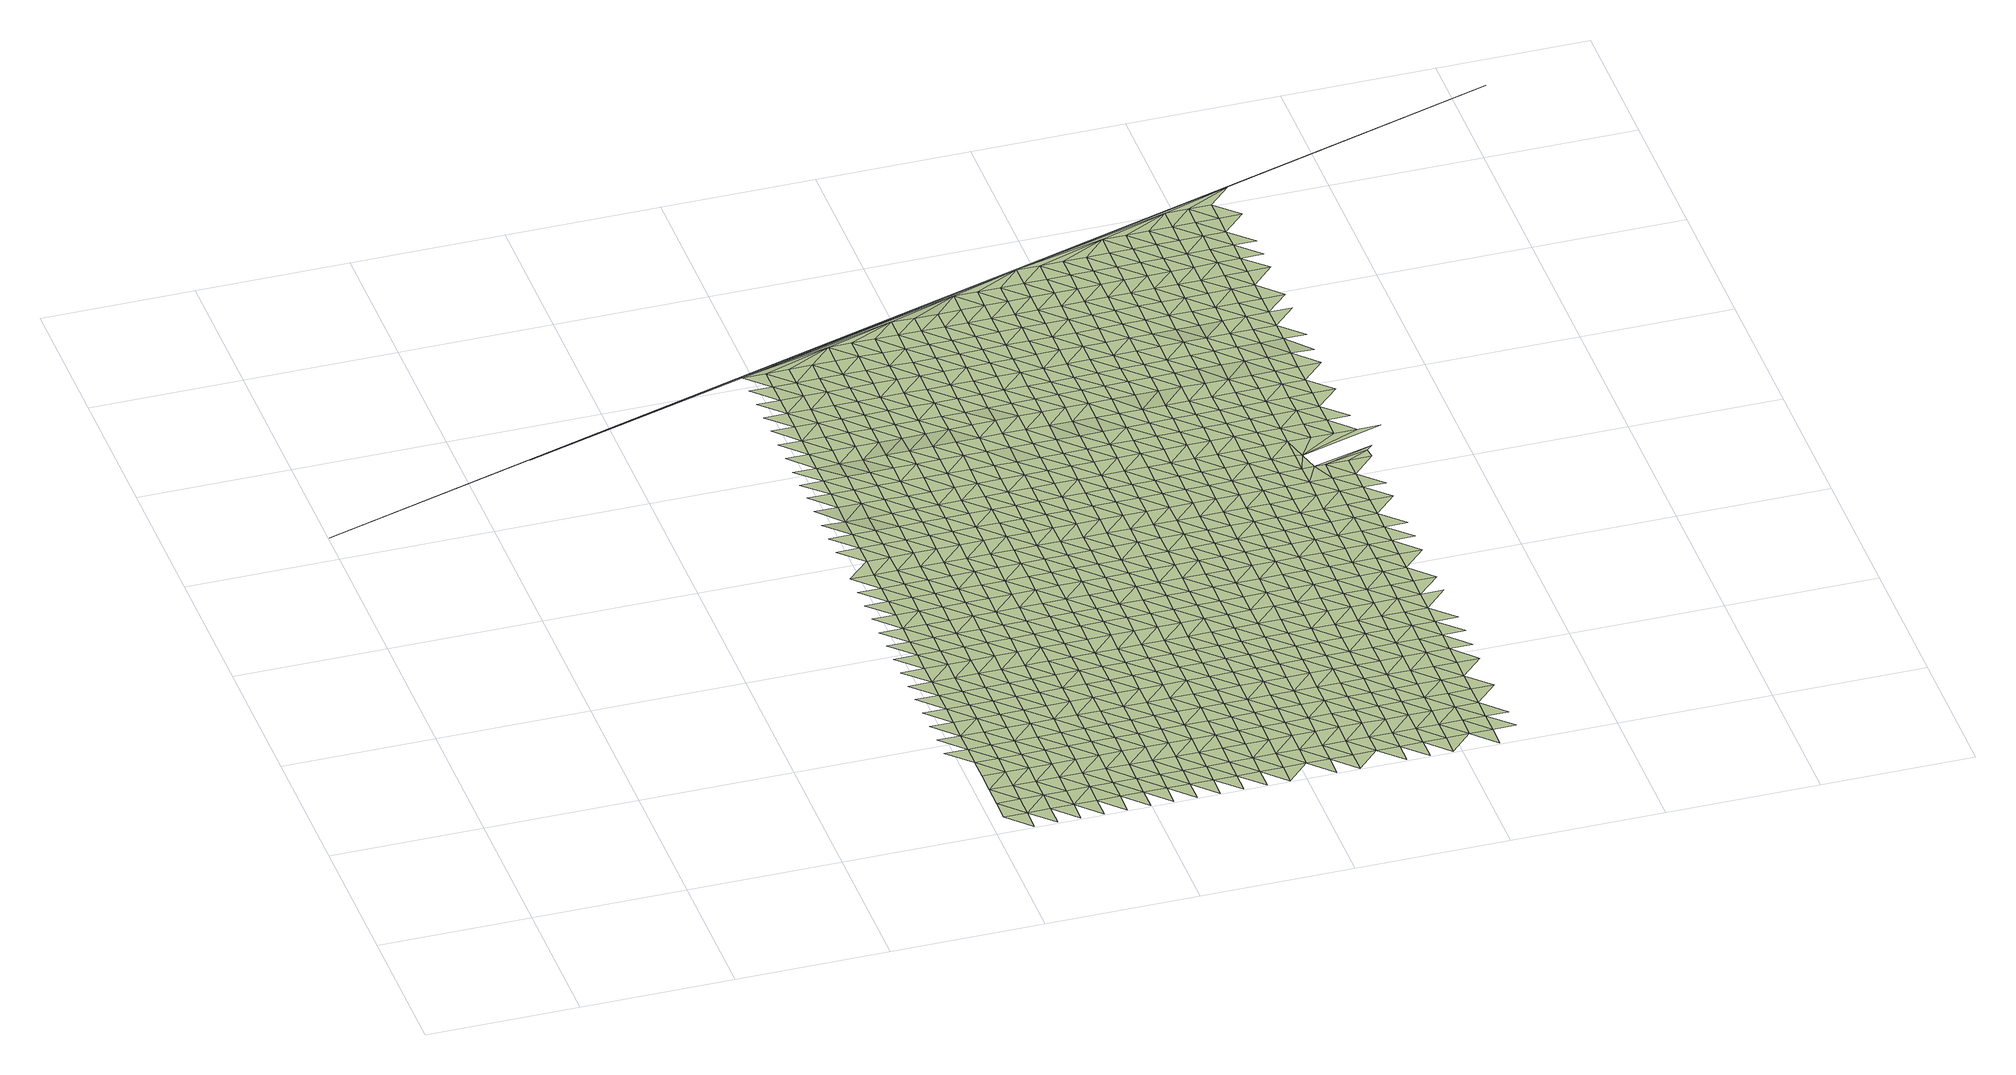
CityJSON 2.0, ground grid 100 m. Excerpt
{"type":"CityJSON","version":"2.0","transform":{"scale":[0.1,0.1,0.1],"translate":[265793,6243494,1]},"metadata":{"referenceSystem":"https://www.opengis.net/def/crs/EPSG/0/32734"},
"CityObjects":{
"terrain1":{"type":"TINRelief","geometry":[{"type":"CompositeSurface","lod":"1","boundaries":[[[0,1,2]],[[3,2,1]],[[4,5,0]],[[2,4,0]],[[6,7,8]],[[9,5,10]],[[4,11,5]],[[9,10,8]],[[12,13,6]],[[5,11,10]],[[4,2,14]],[[2,15,16]],[[6,8,17]],[[18,19,12]],[[11,4,14]],[[8,10,17]],[[2,16,14]],[[12,6,20]],[[21,22,18]],[[17,20,6]],[[11,23,10]],[[14,24,11]],[[25,26,21]],[[18,12,27]],[[10,23,17]],[[12,20,28]],[[11,24,23]],[[16,29,14]],[[18,27,21]],[[30,31,25]],[[12,28,27]],[[32,29,16]],[[20,17,33]],[[24,14,34]],[[33,17,23]],[[25,21,35]],[[36,37,30]],[[29,34,14]],[[28,20,38]],[[21,27,35]],[[38,20,33]],[[30,25,39]],[[23,24,40]],[[41,36,42]],[[34,43,24]],[[28,44,27]],[[35,39,25]],[[23,40,33]],[[44,28,38]],[[24,43,40]],[[45,46,42]],[[36,30,47]],[[27,48,35]],[[34,29,49]],[[30,39,50]],[[51,52,29]],[[38,33,53]],[[48,27,44]],[[36,47,42]],[[43,34,49]],[[54,55,45]],[[30,50,47]],[[33,40,53]],[[29,52,49]],[[39,35,56]],[[56,35,48]],[[45,42,57]],[[58,44,38]],[[59,60,54]],[[53,61,38]],[[39,62,50]],[[43,63,40]],[[42,47,57]],[[49,64,43]],[[44,58,48]],[[39,56,62]],[[58,38,61]],[[54,45,65]],[[40,63,53]],[[66,59,67]],[[43,64,63]],[[49,52,68]],[[57,65,45]],[[50,69,47]],[[56,48,70]],[[62,71,50]],[[72,68,52]],[[61,53,73]],[[74,75,67]],[[58,70,48]],[[59,54,76]],[[47,69,57]],[[77,64,49]],[[54,65,78]],[[50,71,69]],[[73,53,63]],[[62,56,79]],[[68,77,49]],[[59,76,67]],[[61,80,58]],[[81,74,82]],[[54,78,76]],[[70,79,56]],[[65,57,83]],[[80,61,73]],[[84,71,62]],[[63,64,85]],[[86,81,82]],[[83,57,69]],[[77,87,64]],[[74,67,88]],[[89,70,58]],[[79,84,62]],[[78,65,90]],[[63,85,73]],[[67,76,88]],[[89,58,80]],[[64,87,85]],[[77,68,91]],[[90,65,83]],[[74,92,82]],[[69,71,93]],[[70,94,79]],[[95,96,86]],[[84,97,71]],[[68,98,91]],[[78,99,76]],[[80,73,100]],[[92,74,88]],[[94,70,89]],[[69,93,83]],[[87,77,101]],[[99,78,90]],[[71,97,93]],[[73,85,100]],[[84,79,102]],[[103,104,95]],[[91,101,77]],[[105,86,82]],[[76,106,88]],[[89,80,107]],[[92,108,82]],[[79,94,102]],[[90,83,109]],[[106,76,99]],[[100,107,80]],[[86,105,95]],[[97,84,110]],[[87,111,85]],[[112,113,103]],[[105,82,108]],[[83,93,109]],[[87,101,114]],[[115,92,88]],[[102,110,84]],[[94,89,116]],[[85,111,100]],[[115,88,106]],[[89,107,117]],[[87,114,111]],[[103,95,118]],[[99,90,119]],[[101,91,120]],[[121,122,112]],[[109,123,90]],[[108,92,124]],[[93,97,125]],[[94,116,102]],[[95,105,118]],[[97,110,126]],[[89,117,116]],[[120,91,127]],[[106,99,119]],[[107,100,128]],[[92,115,124]],[[119,90,123]],[[112,103,129]],[[93,125,109]],[[114,101,130]],[[131,132,121]],[[97,126,125]],[[128,100,111]],[[110,102,133]],[[118,129,103]],[[130,101,120]],[[105,108,134]],[[106,135,115]],[[117,107,136]],[[124,137,108]],[[133,102,116]],[[123,109,138]],[[139,140,131]],[[119,135,106]],[[136,107,128]],[[121,112,141]],[[105,134,118]],[[126,110,142]],[[111,114,143]],[[112,129,144]],[[134,108,137]],[[138,109,125]],[[114,130,145]],[[124,115,146]],[[142,110,133]],[[121,141,131]],[[123,147,119]],[[116,117,148]],[[111,143,128]],[[149,150,139]],[[112,144,141]],[[135,146,115]],[[117,136,151]],[[114,145,143]],[[129,118,152]],[[130,120,153]],[[147,123,138]],[[154,137,124]],[[125,126,155]],[[133,116,148]],[[152,118,134]],[[126,142,156]],[[117,151,148]],[[120,157,153]],[[139,131,158]],[[119,159,135]],[[136,128,160]],[[161,162,149]],[[146,154,124]],[[144,129,163]],[[125,155,138]],[[130,164,145]],[[131,141,158]],[[119,147,159]],[[126,156,155]],[[128,143,160]],[[163,129,152]],[[164,130,153]],[[165,149,139]],[[166,134,137]],[[167,146,135]],[[142,133,168]],[[136,169,151]],[[170,171,161]],[[154,172,137]],[[148,173,133]],[[144,174,141]],[[147,138,175]],[[158,165,139]],[[167,135,159]],[[169,136,160]],[[134,166,152]],[[168,156,142]],[[143,145,176]],[[174,144,163]],[[166,137,172]],[[138,155,175]],[[133,173,168]],[[164,177,145]],[[149,178,161]],[[148,151,179]],[[180,170,181]],[[141,182,158]],[[154,146,183]],[[147,184,159]],[[143,176,160]],[[165,178,149]],[[146,167,185]],[[169,179,151]],[[145,177,176]],[[163,152,186]],[[187,155,156]],[[188,164,153]],[[182,141,174]],[[184,147,175]],[[189,170,161]],[[172,154,183]],[[190,173,148]],[[191,192,181]],[[152,166,186]],[[146,185,183]],[[156,168,187]],[[153,193,188]],[[194,165,158]],[[195,169,160]],[[161,178,189]],[[179,190,148]],[[174,163,196]],[[167,159,197]],[[155,198,175]],[[177,164,199]],[[194,158,182]],[[184,200,159]],[[195,160,176]],[[168,173,201]],[[202,203,191]],[[186,196,163]],[[198,155,187]],[[164,188,199]],[[181,170,204]],[[178,165,205]],[[166,172,206]],[[185,167,197]],[[179,169,207]],[[170,189,208]],[[183,209,172]],[[197,159,200]],[[190,201,173]],[[210,182,174]],[[211,184,175]],[[165,194,205]],[[169,195,207]],[[191,181,204]],[[166,206,186]],[[168,212,187]],[[176,177,213]],[[214,202,215]],[[170,208,204]],[[174,196,210]],[[206,172,209]],[[211,175,198]],[[199,216,177]],[[185,217,183]],[[201,212,168]],[[189,178,218]],[[219,194,182]],[[200,184,220]],[[221,190,179]],[[176,213,195]],[[205,222,178]],[[197,217,185]],[[207,223,179]],[[177,216,213]],[[196,186,224]],[[225,198,187]],[[199,188,226]],[[227,228,215]],[[210,219,182]],[[184,211,220]],[[202,191,229]],[[208,189,218]],[[209,183,230]],[[190,221,201]],[[204,231,191]],[[222,218,178]],[[224,186,206]],[[212,225,187]],[[179,223,221]],[[226,188,232]],[[205,194,233]],[[207,195,234]],[[217,230,183]],[[215,202,229]],[[196,235,210]],[[197,200,236]],[[237,211,198]],[[238,216,199]],[[191,231,229]],[[219,233,194]],[[220,239,200]],[[234,195,213]],[[208,240,204]],[[212,201,241]],[[235,196,224]],[[225,237,198]],[[226,238,199]],[[242,222,205]],[[243,206,209]],[[217,197,236]],[[244,223,207]],[[218,240,208]],[[230,245,209]],[[236,200,239]],[[201,221,241]],[[246,247,228]],[[227,215,248]],[[219,210,249]],[[220,211,250]],[[233,242,205]],[[234,244,207]],[[231,204,251]],[[206,243,224]],[[225,212,252]],[[216,253,213]],[[229,248,215]],[[235,249,210]],[[243,209,245]],[[237,250,211]],[[238,254,216]],[[240,251,204]],[[241,252,212]],[[255,218,222]],[[256,233,219]],[[230,217,257]],[[258,239,220]],[[221,223,259]],[[253,234,213]],[[242,260,222]],[[236,261,217]],[[244,262,223]],[[216,254,253]],[[235,224,263]],[[238,226,264]],[[248,265,227]],[[256,219,249]],[[250,258,220]],[[229,231,266]],[[218,255,240]],[[245,230,257]],[[237,225,267]],[[221,259,241]],[[251,268,231]],[[255,222,260]],[[263,224,243]],[[217,261,257]],[[225,252,269]],[[223,262,259]],[[226,270,264]],[[236,239,271]],[[228,227,272]],[[248,229,266]],[[242,233,273]],[[274,249,235]],[[237,267,250]],[[244,234,275]],[[254,238,276]],[[231,268,266]],[[233,256,277]],[[258,271,239]],[[225,269,267]],[[234,253,278]],[[251,240,279]],[[252,241,280]],[[263,274,235]],[[264,276,238]],[[260,242,273]],[[243,245,281]],[[282,261,236]],[[262,244,275]],[[240,255,279]],[[233,277,273]],[[257,283,245]],[[280,241,259]],[[234,278,275]],[[258,250,284]],[[254,285,253]],[[271,282,236]],[[265,248,286]],[[268,251,287]],[[256,249,288]],[[281,263,243]],[[269,252,289]],[[266,290,248]],[[274,291,249]],[[281,245,283]],[[250,267,284]],[[285,254,276]],[[257,261,292]],[[279,287,251]],[[289,252,280]],[[265,272,227]],[[255,260,293]],[[277,256,288]],[[271,258,294]],[[295,259,262]],[[278,253,296]],[[248,290,286]],[[273,297,260]],[[288,249,291]],[[282,292,261]],[[275,298,262]],[[266,268,299]],[[300,276,264]],[[284,294,258]],[[296,253,285]],[[255,293,279]],[[274,263,301]],[[302,283,257]],[[269,303,267]],[[259,295,280]],[[268,287,299]],[[293,260,297]],[[263,281,304]],[[269,289,305]],[[262,298,295]],[[306,300,264]],[[277,307,273]],[[278,308,275]],[[292,302,257]],[[309,290,266]],[[291,274,301]],[[282,271,310]],[[267,303,284]],[[288,307,277]],[[263,304,301]],[[271,294,311]],[[269,305,303]],[[308,278,296]],[[287,279,312]],[[283,313,281]],[[289,280,314]],[[315,285,276]],[[299,309,266]],[[300,316,276]],[[297,273,317]],[[282,310,292]],[[298,275,318]],[[312,279,293]],[[302,313,283]],[[271,311,310]],[[280,295,314]],[[265,286,272]],[[286,290,319]],[[294,284,320]],[[285,315,296]],[[307,317,273]],[[318,275,308]],[[315,276,316]],[[287,321,299]],[[288,291,322]],[[323,304,281]],[[289,324,305]],[[309,319,290]],[[301,325,291]],[[320,284,303]],[[302,292,326]],[[298,327,295]],[[300,306,328]],[[321,287,312]],[[313,323,281]],[[324,289,314]],[[329,293,297]],[[307,288,322]],[[311,294,330]],[[308,296,331]],[[317,332,297]],[[322,291,325]],[[292,310,326]],[[327,298,318]],[[309,299,333]],[[301,304,334]],[[316,300,328]],[[319,335,286]],[[330,294,320]],[[296,315,331]],[[293,329,312]],[[313,302,336]],[[303,305,337]],[[295,338,314]],[[321,333,299]],[[329,297,332]],[[323,334,304]],[[324,339,305]],[[311,340,310]],[[341,318,308]],[[272,286,335]],[[326,336,302]],[[338,295,327]],[[342,319,309]],[[317,307,343]],[[344,325,301]],[[303,337,320]],[[322,345,307]],[[340,311,330]],[[305,339,337]],[[331,341,308]],[[321,312,346]],[[347,324,314]],[[315,316,348]],[[272,349,228]],[[342,309,333]],[[334,344,301]],[[328,350,316]],[[332,317,343]],[[323,313,351]],[[310,352,326]],[[318,353,327]],[[346,312,329]],[[307,345,343]],[[313,336,354]],[[314,338,347]],[[322,325,355]],[[330,320,356]],[[315,348,331]],[[352,310,340]],[[341,353,318]],[[348,316,350]],[[335,319,357]],[[358,333,321]],[[323,351,334]],[[339,324,359]],[[319,342,360]],[[344,355,325]],[[313,354,351]],[[320,337,356]],[[336,326,361]],[[362,338,327]],[[346,358,321]],[[324,347,359]],[[272,335,357]],[[329,332,363]],[[364,345,322]],[[365,341,331]],[[319,360,357]],[[343,366,332]],[[361,326,352]],[[327,353,362]],[[344,334,367]],[[368,340,330]],[[369,350,328]],[[355,364,322]],[[356,370,330]],[[365,331,348]],[[342,333,371]],[[363,346,329]],[[336,372,354]],[[337,339,373]],[[347,338,374]],[[358,375,333]],[[363,332,366]],[[334,351,367]],[[359,376,339]],[[328,377,369]],[[343,345,378]],[[340,368,352]],[[353,341,379]],[[336,361,372]],[[368,330,370]],[[362,374,338]],[[360,342,371]],[[355,344,380]],[[337,373,356]],[[357,381,272]],[[371,333,375]],[[364,378,345]],[[339,376,373]],[[341,365,379]],[[359,347,382]],[[383,348,350]],[[367,380,344]],[[369,384,350]],[[358,346,385]],[[386,366,343]],[[354,387,351]],[[361,352,388]],[[346,363,389]],[[372,390,354]],[[374,382,347]],[[360,391,357]],[[370,356,392]],[[362,353,393]],[[348,383,365]],[[378,386,343]],[[368,388,352]],[[379,394,353]],[[383,350,384]],[[375,358,385]],[[364,355,395]],[[351,387,367]],[[396,376,359]],[[371,391,360]],[[346,389,385]],[[355,380,397]],[[354,390,387]],[[392,356,373]],[[363,366,398]],[[372,361,399]],[[374,362,393]],[[382,396,359]],[[393,353,394]],[[381,357,400]],[[364,395,378]],[[370,401,368]],[[379,365,402]],[[386,398,366]],[[355,397,395]],[[388,399,361]],[[380,367,403]],[[404,384,369]],[[391,400,357]],[[401,370,392]],[[383,402,365]],[[371,375,405]],[[406,389,363]],[[407,390,372]],[[373,376,408]],[[382,374,409]],[[385,410,375]],[[403,367,387]],[[396,411,376]],[[404,369,412]],[[381,349,272]],[[386,378,413]],[[368,414,388]],[[415,394,379]],[[398,406,363]],[[399,407,372]],[[393,409,374]],[[391,371,405]],[[397,380,416]],[[373,408,392]],[[400,417,381]],[[405,375,410]],[[378,395,413]],[[368,401,414]],[[376,411,408]],[[402,415,379]],[[385,389,418]],[[396,382,419]],[[383,384,420]],[[416,380,403]],[[384,404,421]],[[398,386,422]],[[387,390,423]],[[424,399,388]],[[394,425,393]],[[406,418,389]],[[407,426,390]],[[382,409,419]],[[397,427,395]],[[401,392,428]],[[420,402,383]],[[349,429,228]],[[413,422,386]],[[424,388,414]],[[415,425,394]],[[420,384,421]],[[400,391,430]],[[431,410,385]],[[387,423,403]],[[411,396,432]],[[405,433,391]],[[427,397,416]],[[390,426,423]],[[392,408,428]],[[434,409,393]],[[404,412,435]],[[418,431,385]],[[419,432,396]],[[349,381,417]],[[417,400,430]],[[406,398,436]],[[395,437,413]],[[407,399,438]],[[401,439,414]],[[391,433,430]],[[398,422,440]],[[399,424,441]],[[425,434,393]],[[405,410,442]],[[416,403,443]],[[444,408,411]],[[415,402,445]],[[435,421,404]],[[437,395,427]],[[439,401,428]],[[402,420,446]],[[406,436,418]],[[426,407,438]],[[419,409,447]],[[431,442,410]],[[398,440,436]],[[403,423,443]],[[399,441,438]],[[411,432,444]],[[422,413,448]],[[425,415,445]],[[434,447,409]],[[402,446,445]],[[449,433,405]],[[424,414,450]],[[408,451,428]],[[430,452,417]],[[448,413,437]],[[439,453,414]],[[431,418,454]],[[455,427,416]],[[456,432,419]],[[420,421,457]],[[442,449,405]],[[443,458,416]],[[451,408,444]],[[421,435,459]],[[422,460,440]],[[426,461,423]],[[441,424,450]],[[452,349,417]],[[418,436,454]],[[438,462,426]],[[450,414,453]],[[447,456,419]],[[430,433,463]],[[427,455,437]],[[464,439,428]],[[465,434,425]],[[446,420,457]],[[422,448,460]],[[455,416,458]],[[445,466,425]],[[457,421,459]],[[442,431,467]],[[423,461,443]],[[432,468,444]],[[449,463,433]],[[426,462,461]],[[464,428,451]],[[441,469,438]],[[434,465,447]],[[454,467,431]],[[456,468,432]],[[425,466,465]],[[470,452,430]],[[440,471,436]],[[448,437,472]],[[453,439,473]],[[446,474,445]],[[460,475,440]],[[450,469,441]],[[458,443,476]],[[477,451,444]],[[478,459,435]],[[463,470,430]],[[455,472,437]],[[439,464,473]],[[457,474,446]],[[449,442,479]],[[436,471,454]],[[462,438,480]],[[456,447,481]],[[442,467,482]],[[440,475,471]],[[476,443,461]],[[468,477,444]],[[435,483,478]],[[460,448,484]],[[466,445,485]],[[469,480,438]],[[447,465,481]],[[486,349,452]],[[449,479,463]],[[458,487,455]],[[450,453,488]],[[489,464,451]],[[470,490,452]],[[442,482,479]],[[472,484,448]],[[473,491,453]],[[474,485,445]],[[467,454,492]],[[493,468,456]],[[494,457,459]],[[487,458,476]],[[477,489,451]],[[459,478,495]],[[496,475,460]],[[461,462,497]],[[469,450,488]],[[486,452,490]],[[492,454,471]],[[480,498,462]],[[488,453,491]],[[481,493,456]],[[470,463,499]],[[500,472,455]],[[473,464,501]],[[465,466,502]],[[457,494,474]],[[484,496,460]],[[485,503,466]],[[494,459,495]],[[482,467,504]],[[461,497,476]],[[468,505,477]],[[463,479,499]],[[500,455,487]],[[462,498,497]],[[489,501,464]],[[465,502,481]],[[228,429,246]],[[504,467,492]],[[493,505,468]],[[466,503,502]],[[490,470,506]],[[471,475,507]],[[472,508,484]],[[480,469,509]],[[510,491,473]],[[485,474,511]],[[496,512,475]],[[488,513,469]],[[482,514,479]],[[487,476,515]],[[478,516,495]],[[499,506,470]],[[508,472,500]],[[501,510,473]],[[474,494,511]],[[471,507,492]],[[498,480,509]],[[477,517,489]],[[481,518,493]],[[514,482,504]],[[475,512,507]],[[476,497,515]],[[469,513,509]],[[505,519,477]],[[478,520,516]],[[496,484,521]],[[488,491,522]],[[503,485,523]],[[518,481,502]],[[486,490,524]],[[479,525,499]],[[500,487,526]],[[490,506,527]],[[484,508,521]],[[510,522,491]],[[477,519,517]],[[511,523,485]],[[504,492,528]],[[501,489,529]],[[505,493,530]],[[494,495,531]],[[525,479,514]],[[515,526,487]],[[516,532,495]],[[349,486,429]],[[512,496,533]],[[498,534,497]],[[535,513,488]],[[502,503,536]],[[524,490,527]],[[492,507,528]],[[509,537,498]],[[493,518,530]],[[506,499,538]],[[510,501,529]],[[494,531,511]],[[521,533,496]],[[522,535,488]],[[489,517,529]],[[503,523,536]],[[531,495,532]],[[508,500,539]],[[497,534,515]],[[519,505,540]],[[538,499,525]],[[500,526,541]],[[498,537,534]],[[542,514,504]],[[509,513,543]],[[544,518,502]],[[528,545,504]],[[530,540,505]],[[506,546,527]],[[507,512,547]],[[508,539,521]],[[523,511,548]],[[512,533,549]],[[500,541,539]],[[535,543,513]],[[536,544,502]],[[514,542,525]],[[526,515,550]],[[551,522,510]],[[517,519,552]],[[532,516,553]],[[506,538,546]],[[542,504,545]],[[529,554,510]],[[548,511,531]],[[507,547,528]],[[555,537,509]],[[530,518,556]],[[512,549,547]],[[550,515,534]],[[552,519,540]],[[557,553,516]],[[486,524,429]],[[533,521,558]],[[522,551,535]],[[523,559,536]],[[543,555,509]],[[510,554,551]],[[544,556,518]],[[560,524,527]],[[538,525,561]],[[526,562,541]],[[529,517,563]],[[546,564,527]],[[558,521,539]],[[559,523,548]],[[545,528,565]],[[566,540,530]],[[567,531,532]],[[542,561,525]],[[562,526,550]],[[563,517,552]],[[553,568,532]],[[549,533,569]],[[534,537,570]],[[543,535,571]],[[544,536,572]],[[560,527,564]],[[565,528,547]],[[555,573,537]],[[556,566,530]],[[546,538,574]],[[575,554,529]],[[531,567,548]],[[569,533,558]],[[535,551,571]],[[559,572,536]],[[567,532,568]],[[545,576,542]],[[539,541,577]],[[534,570,550]],[[561,574,538]],[[541,562,578]],[[537,573,570]],[[563,575,529]],[[579,555,543]],[[552,540,580]],[[581,556,544]],[[553,557,582]],[[524,560,429]],[[576,545,565]],[[566,583,540]],[[584,564,546]],[[547,549,585]],[[558,539,577]],[[586,587,246]],[[559,548,588]],[[549,569,589]],[[541,578,577]],[[571,579,543]],[[581,544,572]],[[542,590,561]],[[550,591,562]],[[551,554,592]],[[580,563,552]],[[568,553,582]],[[574,584,546]],[[575,593,554]],[[580,540,583]],[[588,548,567]],[[547,585,565]],[[555,594,573]],[[542,576,590]],[[549,589,585]],[[550,570,591]],[[551,592,571]],[[566,556,595]],[[596,572,559]],[[579,594,555]],[[554,593,592]],[[556,581,597]],[[560,564,598]],[[599,574,561]],[[569,558,600]],[[562,601,578]],[[584,602,564]],[[577,603,558]],[[588,596,559]],[[576,565,604]],[[575,563,605]],[[583,566,595]],[[567,568,606]],[[599,561,590]],[[562,591,601]],[[563,580,607]],[[556,597,595]],[[582,608,568]],[[598,429,560]],[[600,589,569]],[[570,573,609]],[[571,610,579]],[[598,564,602]],[[565,585,604]],[[558,603,600]],[[594,611,573]],[[577,578,612]],[[593,575,605]],[[581,572,613]],[[606,588,567]],[[610,571,592]],[[563,607,605]],[[596,614,572]],[[606,568,608]],[[584,574,615]],[[576,616,590]],[[570,609,591]],[[574,599,617]],[[601,612,578]],[[573,611,609]],[[618,585,589]],[[580,583,619]],[[597,581,613]],[[616,576,604]],[[595,620,583]],[[613,572,614]],[[602,584,615]],[[621,603,577]],[[594,579,622]],[[593,623,592]],[[429,598,624]],[[574,617,615]],[[589,600,618]],[[610,625,579]],[[626,601,591]],[[607,580,619]],[[596,588,627]],[[628,608,582]],[[612,621,577]],[[605,623,593]],[[619,583,620]],[[588,606,629]],[[599,590,630]],[[585,631,604]],[[611,594,622]],[[597,632,595]],[[616,633,590]],[[626,591,609]],[[579,625,622]],[[634,628,582]],[[600,603,635]],[[610,592,636]],[[614,596,627]],[[631,585,618]],[[613,632,597]],[[588,629,627]],[[598,602,637]],[[617,599,630]],[[612,601,638]],[[607,639,605]],[[608,640,606]],[[615,641,602]],[[630,590,633]],[[621,635,603]],[[592,623,636]],[[642,616,604]],[[620,595,643]],[[601,626,638]],[[639,607,619]],[[628,640,608]],[[624,598,637]],[[600,644,618]],[[609,611,645]],[[646,625,610]],[[637,602,641]],[[642,604,631]],[[622,647,611]],[[632,643,595]],[[617,648,615]],[[623,605,649]],[[613,614,650]],[[651,629,606]],[[635,644,600]],[[636,646,610]],[[627,652,614]],[[633,616,653]],[[654,621,612]],[[609,645,626]],[[630,648,617]],[[638,655,612]],[[611,647,645]],[[649,605,639]],[[640,651,606]],[[429,624,246]],[[656,631,618]],[[622,625,657]],[[658,619,620]],[[632,613,650]],[[616,642,653]],[[643,659,620]],[[650,614,652]],[[641,615,660]],[[621,654,635]],[[623,661,636]],[[627,629,662]],[[663,624,637]],[[644,656,618]],[[612,655,654]],[[646,657,625]],[[638,626,664]],[[619,658,639]],[[640,628,665]],[[648,660,615]],[[623,649,661]],[[658,620,659]],[[651,662,629]],[[630,633,666]],[[667,642,631]],[[668,647,622]],[[653,669,633]],[[664,626,645]],[[644,635,670]],[[643,632,671]],[[672,652,627]],[[656,667,631]],[[657,668,622]],[[650,673,632]],[[674,637,641]],[[648,630,666]],[[675,655,638]],[[646,636,676]],[[649,639,677]],[[678,651,640]],[[660,679,641]],[[666,633,669]],[[635,654,670]],[[661,680,636]],[[662,672,627]],[[653,642,681]],[[659,643,671]],[[664,675,638]],[[658,677,639]],[[632,673,671]],[[246,624,663]],[[637,674,663]],[[656,644,682]],[[647,683,645]],[[646,676,657]],[[650,652,684]],[[674,641,679]],[[667,681,642]],[[668,685,647]],[[636,680,676]],[[661,649,686]],[[670,682,644]],[[672,684,652]],[[660,648,687]],[[688,669,653]],[[654,655,689]],[[683,664,645]],[[662,651,690]],[[666,691,648]],[[675,692,655]],[[647,685,683]],[[677,686,649]],[[668,657,693]],[[658,659,694]],[[695,673,650]],[[681,688,653]],[[671,696,659]],[[679,660,687]],[[667,656,697]],[[654,689,670]],[[698,680,661]],[[672,662,690]],[[674,699,663]],[[648,691,687]],[[656,682,700]],[[655,692,689]],[[657,676,693]],[[684,695,650]],[[666,669,701]],[[694,677,658]],[[686,698,661]],[[694,659,696]],[[667,697,681]],[[675,664,702]],[[685,668,703]],[[671,673,704]],[[663,699,246]],[[688,701,669]],[[656,700,697]],[[664,683,705]],[[682,670,706]],[[680,707,676]],[[693,703,668]],[[695,704,673]],[[674,679,708]],[[709,691,666]],[[692,675,702]],[[710,684,672]],[[687,711,679]],[[706,670,689]],[[664,705,702]],[[680,698,707]],[[688,681,712]],[[685,713,683]],[[686,677,714]],[[715,696,671]],[[701,709,666]],[[677,694,716]],[[708,699,674]],[[700,682,717]],[[676,718,693]],[[684,710,695]],[[708,679,711]],[[681,697,712]],[[713,685,703]],[[704,715,671]],[[687,691,719]],[[698,686,714]],[[717,682,706]],[[707,718,676]],[[677,716,714]],[[701,688,720]],[[721,689,692]],[[705,683,722]],[[694,696,723]],[[709,719,691]],[[702,724,692]],[[703,693,725]],[[704,695,726]],[[712,720,688]],[[722,683,713]],[[715,723,696]],[[246,699,727]],[[728,711,687]],[[700,729,697]],[[689,721,706]],[[699,708,730]],[[700,717,731]],[[692,724,721]],[[718,725,693]],[[705,732,702]],[[707,698,733]],[[734,716,694]],[[719,728,687]],[[714,735,698]],[[709,701,736]],[[697,729,712]],[[737,715,704]],[[699,730,727]],[[701,720,738]],[[700,731,729]],[[732,705,722]],[[723,734,694]],[[717,706,739]],[[740,713,703]],[[718,707,733]],[[725,741,703]],[[733,698,735]],[[708,711,742]],[[709,736,719]],[[724,702,743]],[[714,716,744]],[[728,745,711]],[[701,738,736]],[[706,721,739]],[[720,712,746]],[[713,740,722]],[[715,747,723]],[[743,702,732]],[[740,703,741]],[[734,744,716]],[[730,708,742]],[[717,748,731]],[[742,711,745]],[[746,712,729]],[[728,719,749]],[[724,750,721]],[[725,718,751]],[[752,735,714]],[[748,717,739]],[[733,753,718]],[[738,720,754]],[[732,722,755]],[[719,736,749]],[[750,724,743]],[[744,752,714]],[[730,756,727]],[[741,725,751]],[[723,757,734]],[[754,720,746]],[[722,740,755]],[[718,753,751]],[[745,728,758]],[[729,731,759]],[[721,760,739]],[[733,735,761]],[[756,730,742]],[[748,762,731]],[[738,763,736]],[[743,732,764]],[[749,758,728]],[[721,750,760]],[[752,761,735]],[[729,759,746]],[[744,734,765]],[[763,738,754]],[[731,762,759]],[[755,764,732]],[[766,748,739]],[[740,741,767]],[[768,753,733]],[[769,727,756]],[[751,770,741]],[[771,742,745]],[[736,772,749]],[[752,744,765]],[[745,758,773]],[[766,739,760]],[[761,768,733]],[[754,746,774]],[[750,743,775]],[[740,767,755]],[[727,776,246]],[[772,736,763]],[[743,764,777]],[[767,741,770]],[[742,771,756]],[[762,748,778]],[[751,753,779]],[[771,745,773]],[[746,759,774]],[[758,749,780]],[[760,750,775]],[[748,766,778]],[[743,777,775]],[[768,779,753]],[[764,755,781]],[[782,761,752]],[[780,749,772]],[[769,756,783]],[[763,754,784]],[[785,770,751]],[[774,786,754]],[[755,767,787]],[[764,788,777]],[[755,787,781]],[[758,789,773]],[[790,759,762]],[[766,760,791]],[[761,782,768]],[[756,771,783]],[[778,792,762]],[[788,764,781]],[[779,785,751]],[[772,763,784]],[[758,780,789]],[[784,754,786]],[[775,791,760]],[[775,777,788]],[[776,727,769]],[[759,790,774]],[[767,770,793]],[[762,792,790]],[[766,794,778]],[[779,768,795]],[[783,796,769]],[[785,793,770]],[[771,773,797]],[[772,798,780]],[[781,787,799]],[[789,800,773]],[[791,794,766]],[[786,774,801]],[[802,787,767]],[[784,798,772]],[[771,797,783]],[[775,788,803]],[[792,778,804]],[[785,779,805]],[[797,773,800]],[[801,774,790]],[[793,802,767]],[[789,780,806]],[[791,775,803]],[[794,804,778]],[[786,807,784]],[[799,787,808]],[[806,780,798]],[[776,769,796]],[[796,783,809]],[[792,810,790]],[[807,786,801]],[[802,808,787]],[[811,800,789]],[[793,785,812]],[[809,783,797]],[[792,804,810]],[[798,784,813]],[[794,791,814]],[[806,811,789]],[[803,815,791]],[[793,812,802]],[[813,784,807]],[[808,816,799]],[[817,803,788]],[[801,790,818]],[[804,794,814]],[[819,796,809]],[[790,810,820]],[[799,821,781]],[[791,815,814]],[[822,797,800]],[[806,798,823]],[[811,824,800]],[[807,801,818]],[[825,808,802]],[[776,796,819]],[[823,798,813]],[[790,820,818]],[[797,822,809]],[[822,800,824]],[[810,804,826]],[[817,815,803]],[[827,799,816]],[[828,246,776]],[[814,829,804]],[[811,806,830]],[[807,831,813]],[[806,823,832]],[[819,809,833]],[[820,810,826]],[[834,816,808]],[[788,835,817]],[[831,807,818]],[[826,804,829]],[[824,811,830]],[[814,815,836]],[[809,822,833]],[[806,832,830]],[[817,836,815]],[[776,819,837]],[[821,799,827]],[[823,813,838]],[[820,839,818]],[[831,840,813]],[[841,829,814]],[[833,837,819]],[[839,820,826]],[[816,834,827]],[[822,824,842]],[[832,823,838]],[[830,843,824]],[[813,840,838]],[[836,841,814]],[[844,831,818]],[[822,842,833]],[[845,835,788]],[[826,829,846]],[[776,837,847]],[[842,824,843]],[[844,818,839]],[[832,848,830]],[[817,835,836]],[[841,846,829]],[[840,831,849]],[[838,848,832]],[[837,833,850]],[[851,839,826]],[[831,844,849]],[[843,830,852]],[[853,841,836]],[[850,833,842]],[[846,851,826]],[[848,852,830]],[[837,854,847]],[[838,840,855]],[[856,844,839]],[[849,857,840]],[[854,837,850]],[[851,856,839]],[[858,842,843]],[[848,838,855]],[[846,841,859]],[[852,860,843]],[[840,857,855]],[[828,776,847]],[[849,844,861]],[[842,858,850]],[[851,846,859]],[[854,862,847]],[[858,843,860]],[[856,861,844]],[[852,848,863]],[[864,857,849]],[[855,865,848]],[[854,850,866]],[[867,246,828]],[[861,864,849]],[[860,852,863]],[[856,851,868]],[[866,850,858]],[[848,865,863]],[[855,857,869]],[[862,828,847]],[[870,862,854]],[[856,868,861]],[[864,869,857]],[[866,870,854]],[[858,860,871]],[[872,865,855]],[[863,873,860]],[[864,861,874]],[[869,872,855]],[[871,866,858]],[[870,875,862]],[[871,860,873]],[[863,865,876]],[[869,864,877]],[[828,862,875]],[[872,876,865]],[[870,866,878]],[[879,873,863]],[[866,871,880]],[[876,879,863]],[[875,870,878]],[[869,881,872]],[[866,880,878]],[[871,873,882]],[[879,882,873]],[[876,872,883]],[[828,875,884]],[[885,880,871]],[[878,886,875]],[[879,876,883]],[[882,885,871]],[[884,875,886]],[[878,880,887]],[[885,887,880]],[[888,882,879]],[[889,886,878]],[[882,888,885]],[[887,889,878]],[[884,886,890]],[[887,885,891]],[[889,890,886]],[[828,884,867]],[[889,887,892]],[[890,893,884]],[[890,889,894]],[[867,884,893]],[[890,894,893]]]}]}
},
"vertices":[
[3090,305,16],[3090,155,15],[3240,155,14],[3240,5,14],[3240,305,15],[3090,455,18],[3090,905,18],[2939,905,18],[3090,755,18],[3090,605,18],[3240,605,17],[3240,455,17],[3090,1055,17],[2939,1055,17],[3390,305,15],[3390,5,13],[3390,155,14],[3240,755,18],[3090,1205,17],[2939,1205,17],[3240,905,18],[3090,1355,17],[2939,1355,18],[3390,605,16],[3390,455,16],[3090,1505,18],[2939,1505,18],[3240,1205,17],[3240,1055,17],[3540,155,14],[3090,1655,18],[2939,1655,18],[3540,5,14],[3390,755,18],[3540,305,15],[3240,1355,17],[3090,1805,18],[2939,1805,18],[3390,905,18],[3240,1505,18],[3540,605,17],[2939,1955,18],[3090,1955,18],[3540,455,17],[3390,1055,17],[3090,2105,17],[2939,2105,16],[3240,1805,18],[3390,1205,16],[3690,305,16],[3240,1655,18],[3690,5,12],[3690,155,14],[3540,755,19],[3090,2255,16],[2939,2255,16],[3390,1355,16],[3240,1955,18],[3540,1055,18],[3090,2405,17],[2939,2405,17],[3540,905,18],[3390,1505,17],[3690,605,18],[3690,455,18],[3240,2105,17],[2939,2555,17],[3090,2555,17],[3841,155,14],[3390,1805,18],[3540,1205,17],[3390,1655,18],[3841,5,12],[3690,755,19],[3090,2705,16],[2939,2705,17],[3240,2405,16],[3841,305,16],[3240,2255,16],[3540,1355,17],[3690,905,18],[2939,2855,15],[3090,2855,16],[3390,1955,18],[3540,1505,17],[3841,605,18],[3090,3005,15],[3841,455,18],[3240,2555,16],[3690,1055,18],[3390,2105,17],[3991,155,12],[3240,2705,16],[3540,1805,18],[3690,1205,17],[3090,3155,15],[2939,3155,14],[3540,1655,18],[3991,5,12],[3390,2255,16],[3841,755,19],[3991,305,15],[3690,1355,17],[3090,3305,15],[2939,3305,14],[3240,3005,15],[3390,2405,16],[3841,905,18],[3240,2855,16],[3540,1955,18],[3690,1505,17],[3991,605,18],[3090,3455,9],[2939,3455,13],[3991,455,18],[3390,2555,16],[3841,1205,17],[3841,1055,18],[3240,3155,16],[3540,2255,16],[4141,155,11],[3090,3605,17],[2939,3605,18],[3540,2105,18],[3390,2705,16],[3690,1805,18],[3690,1655,18],[4141,5,11],[3991,755,19],[3240,3305,16],[4141,305,13],[3090,3755,18],[2939,3755,18],[3841,1355,17],[3390,3005,15],[3540,2405,16],[3991,905,19],[3390,2855,15],[3690,1955,18],[3090,3905,14],[2939,3905,12],[3240,3605,16],[3841,1505,17],[4141,605,17],[3240,3455,7],[4141,455,17],[3540,2555,16],[3690,2105,18],[3991,1205,18],[3090,4055,9],[2939,4055,10],[3991,1055,18],[3390,3155,15],[4291,155,10],[3540,2705,16],[3841,1805,19],[3841,1655,18],[4291,5,10],[3240,3755,18],[3690,2255,16],[4141,755,19],[3090,4205,12],[2939,4205,14],[3390,3305,15],[4291,305,12],[3240,3905,16],[3540,3005,15],[3690,2405,16],[3991,1505,17],[4141,905,19],[3090,4355,13],[2939,4355,15],[3540,2855,14],[3991,1355,17],[3390,3455,9],[3841,1955,19],[4291,605,16],[4291,455,16],[3240,4055,9],[4141,1055,19],[2939,4505,16],[3090,4505,16],[3390,3605,14],[3690,2705,16],[3841,2105,18],[3690,2555,16],[3540,3155,16],[3991,1655,18],[4441,155,10],[3240,4205,10],[4141,1205,18],[3090,4655,16],[2939,4655,16],[4441,5,10],[3390,3755,18],[4291,755,19],[3540,3305,16],[3841,2405,16],[3991,1805,19],[4441,305,12],[3841,2255,17],[4141,1355,17],[3090,4805,14],[2939,4805,14],[3240,4505,14],[3390,3905,17],[3690,3005,15],[4291,905,20],[3240,4355,11],[3690,2855,14],[3540,3455,11],[3991,1955,19],[4141,1505,17],[4441,605,15],[2939,4955,14],[3090,4955,14],[4441,455,15],[3841,2555,16],[3390,4205,8],[3540,3605,10],[3991,2105,18],[4291,1205,18],[3390,4055,10],[4291,1055,19],[3690,3155,16],[4141,1655,17],[4592,155,10],[3090,5105,12],[2939,5105,13],[3240,4805,15],[3841,2705,15],[3240,4655,14],[4592,5,10],[3540,3755,16],[4441,755,18],[3690,3305,16],[3991,2405,17],[4141,1805,19],[4592,305,12],[3991,2255,18],[3390,4355,12],[4291,1355,17],[3540,3905,18],[3841,3005,15],[4441,905,19],[3841,2855,14],[4892,5700,15],[1437,4655,12],[3240,4955,13],[3690,3455,11],[4141,1955,19],[3390,4505,15],[4291,1505,17],[4592,605,15],[4592,455,15],[3540,4205,7],[3690,3605,10],[3991,2705,15],[4141,2105,18],[4441,1205,18],[3540,4055,15],[3991,2555,16],[4441,1055,19],[3841,3155,16],[4742,155,12],[3240,5105,12],[3390,4805,15],[4291,1805,19],[3390,4655,15],[4291,1655,17],[4742,5,10],[4141,2255,18],[3540,5255,16],[3690,3905,18],[3841,3305,16],[4592,905,18],[4742,305,12],[3690,3755,16],[4592,755,17],[3540,4355,10],[4441,1355,17],[3991,3005,15],[4141,2405,18],[3991,2855,15],[4291,1955,19],[4742,455,15],[3390,5105,14],[3540,4505,13],[3841,3605,9],[4441,1505,17],[3390,4955,14],[3841,3455,13],[4141,2555,17],[3690,4205,7],[4291,2105,18],[4592,1205,19],[4742,605,15],[3690,4055,15],[4592,1055,19],[3540,4655,13],[4892,155,11],[3991,3305,15],[4141,2705,16],[4441,1805,18],[3991,3155,15],[4441,1655,17],[4892,5,10],[3841,3755,15],[4742,755,17],[3540,4805,15],[4291,2405,18],[4291,2255,18],[3690,4355,10],[4141,2855,16],[4592,1355,18],[4892,455,15],[4892,305,13],[3841,3905,18],[4742,905,18],[3540,4955,14],[4441,1955,18],[3690,4505,13],[3991,3605,8],[4141,3005,15],[4592,1505,17],[3991,3455,14],[4291,2555,17],[4742,1055,18],[5042,155,11],[3841,4205,10],[4441,2105,19],[4892,605,15],[3841,4055,17],[3690,4655,13],[4141,3155,15],[3540,5105,15],[4291,2705,17],[4592,1805,18],[4742,1205,19],[4592,1655,17],[4441,2255,18],[4892,755,17],[3690,4805,15],[3991,3905,18],[4141,3305,15],[3991,3755,13],[3841,4355,9],[4742,1355,19],[5042,455,15],[3991,5400,14],[5042,305,13],[4291,3005,16],[4441,2405,18],[4892,905,17],[4291,2855,16],[4141,3455,14],[4592,1955,18],[3690,5105,15],[3841,4505,12],[4742,1505,17],[3690,4955,14],[4441,2555,17],[4892,1055,18],[3991,4205,11],[4141,3605,10],[5042,605,15],[3991,4055,18],[4291,3155,16],[4592,2255,19],[5192,155,10],[4592,2105,19],[3841,4805,14],[4441,2705,17],[4742,1805,17],[4892,1205,19],[3841,4655,12],[4742,1655,17],[5192,5,10],[4141,3755,11],[5042,755,17],[4291,3305,16],[3690,5255,16],[4892,1355,19],[5192,455,16],[5192,305,13],[3991,4505,10],[4141,3905,17],[4441,3005,16],[4592,2405,18],[3991,4355,8],[4441,2855,16],[3841,4955,13],[4742,1955,17],[5042,1055,18],[5042,905,17],[4291,3605,11],[4892,1505,17],[4291,3455,14],[4141,4055,18],[4592,2555,17],[3841,5105,13],[4742,2105,19],[5192,605,16],[4441,3155,16],[5342,155,10],[3991,4805,11],[4141,4205,14],[4592,2705,17],[4892,1805,17],[5042,1205,19],[3991,4655,10],[4892,1655,17],[5342,5,10],[4291,3755,9],[4742,2255,19],[5192,755,17],[4441,3305,16],[3841,5255,14],[4141,4355,8],[5042,1355,19],[5342,455,17],[5342,305,12],[4291,3905,16],[4592,3005,17],[4742,2405,18],[5192,905,17],[4592,2855,16],[4441,3455,15],[4892,1955,17],[4441,5550,15],[3991,5105,12],[4141,4505,10],[5042,1505,18],[3991,4955,11],[5192,1055,18],[5492,155,11],[4291,4205,16],[4441,3605,13],[4742,2705,17],[4892,2105,19],[4291,4055,18],[4742,2555,17],[4141,4655,10],[4592,3155,16],[5042,1655,17],[5342,755,16],[5342,605,17],[5192,1205,19],[4441,3755,10],[4141,4805,11],[4892,2405,18],[5042,1805,18],[3991,5255,13],[4892,2255,19],[4291,4355,9],[4592,3455,16],[5192,1355,19],[5492,455,15],[4592,3305,16],[5492,305,12],[4441,3905,14],[4742,3005,16],[4742,2855,17],[4141,4955,11],[5042,1955,18],[5342,1055,18],[5342,905,17],[4291,4505,10],[5192,1505,19],[4892,2555,17],[4141,5105,11],[4441,4205,17],[4592,3605,14],[5042,2105,20],[5492,605,15],[4441,4055,18],[4742,3155,16],[5192,1655,18],[5643,155,12],[4291,4805,12],[4892,2705,17],[5342,1205,19],[4291,4655,10],[5643,5,12],[4592,3755,9],[5492,755,14],[4141,5400,11],[4742,3305,16],[5042,2405,19],[5192,1805,18],[4141,5255,12],[5042,2255,19],[4441,4355,11],[5342,1355,19],[5643,455,13],[5643,305,12],[4592,3905,12],[4892,3005,16],[4892,2855,17],[4291,4955,12],[4742,3455,15],[5192,1955,18],[5492,1055,17],[5492,905,16],[4441,4505,11],[5342,1505,18],[4291,5105,11],[4592,4205,18],[4742,3605,14],[5042,2705,16],[5192,2105,20],[5643,605,13],[4592,4055,18],[5042,2555,17],[4441,4655,11],[4892,3155,16],[5793,155,12],[5342,1805,18],[5492,1205,19],[5342,1655,18],[5793,5,12],[4742,3755,12],[5192,2255,19],[5643,755,12],[4291,5400,9],[4441,4805,13],[4892,3305,16],[4291,5255,10],[4592,4355,14],[5342,1955,18],[5492,1355,19],[5793,455,13],[5793,305,12],[4742,3905,8],[5042,3005,15],[5192,2405,19],[5643,905,16],[5042,2855,16],[4441,4955,13],[4892,3605,14],[5492,1505,19],[4892,3455,15],[4592,4655,10],[5192,2555,17],[5643,1055,17],[4592,4505,10],[4441,5105,12],[4742,4205,19],[5793,605,13],[4742,4055,15],[5042,3155,16],[5342,2255,19],[5492,1655,18],[5943,155,12],[5342,2105,21],[5192,2705,16],[5643,1205,18],[5943,5,13],[4892,3755,12],[5793,755,12],[4441,5400,10],[4592,4805,13],[5042,3305,16],[5492,1805,17],[4441,5255,11],[4742,4355,17],[5643,1355,19],[5943,455,13],[5943,305,13],[4892,3905,8],[5192,3005,15],[5342,2405,19],[5793,905,17],[5192,2855,16],[4592,4955,14],[5492,1955,17],[4742,4505,11],[5042,3605,15],[5042,3455,15],[5342,2555,17],[5643,1655,18],[5793,1055,17],[6093,155,13],[5643,1505,19],[4592,5105,14],[4892,4205,19],[8230,6705,27],[6,4231,9],[5943,605,13],[4892,4055,15],[4742,4655,11],[5192,3155,16],[5492,2255,20],[5492,2105,21],[5342,2705,17],[5793,1355,19],[5943,755,12],[5793,1205,18],[4592,5400,13],[4742,4805,15],[5042,3905,8],[5192,3305,16],[4592,5255,12],[5042,3755,13],[4892,4355,17],[5643,1955,17],[6093,455,12],[5643,1805,17],[6093,305,13],[5342,3005,15],[5492,2405,19],[5342,2855,16],[5192,3455,15],[5943,1055,17],[5943,905,15],[4742,5105,14],[4892,4505,11],[4742,4955,15],[5042,4055,13],[5793,1655,18],[5793,1505,19],[5192,3605,15],[5492,2705,16],[5643,2105,20],[4592,5550,15],[5492,2555,18],[5342,3155,16],[6093,755,12],[6243,155,14],[6093,605,12],[4892,4805,15],[5042,4205,19],[5943,1205,17],[4892,4655,11],[6243,5,14],[5192,3755,14],[5643,2255,21],[4742,5400,13],[5342,3305,16],[5793,1805,17],[6243,305,13],[4742,5255,13],[5042,4355,19],[5943,1355,18],[5192,3905,11],[5492,3005,15],[5643,2405,19],[5492,2855,16],[4892,4955,15],[5793,1955,17],[6093,1055,17],[6243,455,13],[6093,905,13],[5042,4505,13],[5342,3605,15],[5342,3455,15],[5192,4055,12],[5643,2555,18],[5943,1655,18],[5943,1505,19],[4892,5105,14],[5793,2105,20],[6243,605,13],[4742,5550,14],[5492,3155,16],[6394,155,14],[5042,4805,13],[5192,4205,19],[5643,2705,16],[5042,4655,13],[5342,3755,15],[6093,1355,17],[6243,755,12],[6093,1205,16],[4892,5400,13],[5492,3305,16],[5793,2405,19],[5943,1805,18],[6394,305,13],[4892,5255,13],[5793,2255,21],[5192,4355,20],[5342,3905,12],[5643,3005,16],[6243,905,13],[5643,2855,16],[5943,1955,18],[5042,5105,13],[5192,4505,15],[5492,3605,15],[6394,605,13],[5042,4955,13],[5492,3455,16],[5793,2555,18],[6093,1655,18],[6243,1055,17],[6093,1505,18],[5342,4205,18],[5943,2105,19],[4892,5550,14],[5342,4055,10],[5192,4655,15],[5643,3305,16],[5793,2705,16],[6243,1205,16],[5643,3155,16],[5492,3755,15],[5943,2255,21],[5042,5400,13],[5192,4805,12],[6394,905,11],[5042,5255,13],[5342,4355,20],[5793,2855,16],[6093,1955,18],[6243,1355,17],[6093,1805,18],[5492,3905,14],[5943,2405,20],[5192,4955,14],[5342,4505,17],[5643,3605,16],[5793,3005,16],[6243,1505,18],[5643,3455,16],[5943,2555,19],[6394,1055,15],[5042,5700,15],[5192,5105,16],[5492,4205,16],[5042,5550,14],[5492,4055,11],[5793,3155,15],[6093,2255,20],[6243,1655,18],[6093,2105,19],[5342,4805,14],[6394,1205,17],[5342,4655,17],[5643,3755,15],[5943,2855,16],[5943,2705,17],[5192,5400,13],[5793,3305,15],[6243,1805,18],[5192,5255,16],[5492,4355,20],[6394,1355,17],[5643,3905,15],[5342,4955,16],[5793,3455,16],[6093,2555,20],[6243,1955,18],[6093,2405,20],[5492,4505,19],[5943,3005,16],[5192,5550,15],[6394,1655,19],[5342,5105,17],[5643,4205,13],[5793,3605,16],[6243,2105,19],[5643,4055,11],[5492,4655,19],[5943,3155,15],[6394,1805,18],[5793,3755,16],[6093,2855,17],[6243,2255,20],[5192,5700,15],[6093,2705,19],[5342,5400,14],[5492,4805,13],[5342,5255,17],[5643,4355,20],[5943,3455,17],[5492,5850,17],[5943,3305,15],[5793,3905,15],[6243,2405,20],[5492,4955,17],[6024,3155,16],[6394,2105,19],[5342,5550,15],[5643,4655,20],[6243,2555,20],[5643,4505,20],[6093,3005,16],[5987,3290,15],[5492,5105,18],[5793,4205,12],[5943,3605,16],[5793,4055,12],[6243,2705,19],[5943,3755,16],[6394,2255,20],[5342,5700,15],[5492,5400,16],[5643,4805,13],[6093,3155,16],[5492,5255,18],[5793,4355,19],[6243,2855,17],[6093,3455,16],[5943,3905,15],[6394,2405,21],[5643,4955,16],[5793,4505,21],[6243,3005,16],[5492,5550,15],[5943,4055,14],[5643,5105,18],[6394,2705,19],[5793,4655,21],[6093,3755,17],[6093,3605,16],[6243,3155,16],[6243,3455,16],[5943,4355,18],[5492,5700,16],[5943,4205,11],[6429,3265,16],[5643,5400,16],[5793,4805,14],[5643,5255,17],[6394,2855,17],[6093,4055,15],[6387,3227,16],[5943,6000,18],[6093,3905,16],[5793,5105,18],[5943,4505,21],[5793,4955,17],[5643,5550,16],[6394,3155,16],[6394,3455,16],[6243,3605,16],[5643,5700,17],[5943,4805,16],[6093,4205,11],[5943,4655,21],[6243,3755,17],[5793,5400,16],[5793,5255,18],[6093,4355,13],[6544,3455,16],[6243,3905,16],[5643,5850,18],[5943,4955,17],[6093,4505,21],[5793,5550,16],[6243,4055,15],[5943,5105,18],[6394,3605,17],[5793,5700,17],[6093,4805,19],[6243,4205,11],[6093,4655,21],[5943,5400,17],[6394,3905,17],[5943,5255,18],[6243,4355,13],[5793,5850,18],[6093,5105,21],[6243,4505,21],[6093,4955,17],[5943,5550,16],[6394,6150,21],[6394,4205,13],[6243,4655,21],[5943,5700,17],[6093,5400,22],[6243,4805,19],[6093,5255,23],[6394,4355,10],[5943,5850,18],[6243,4955,17],[6394,4505,20],[6093,5700,18],[6243,5105,21],[6093,5550,21],[6394,4805,20],[6243,5255,23],[6394,4955,17],[6093,6000,20],[6243,5400,22],[6093,5850,20],[6243,5550,21],[6394,5255,23],[6243,5700,18],[6243,5850,20],[6394,5400,23],[6394,5550,22],[6243,6000,20],[6394,5850,21]
]}
